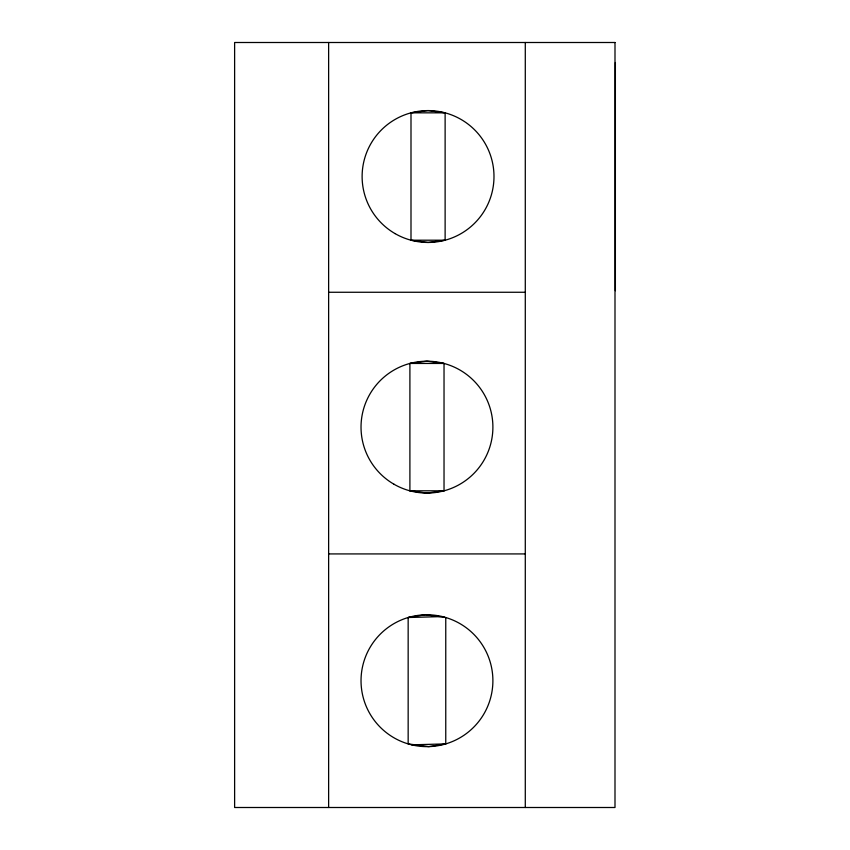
<?xml version="1.0" encoding="UTF-8"?>
<svg xmlns="http://www.w3.org/2000/svg" width="850" height="850" viewBox="0 0 850 850"><rect width="100%" height="100%" fill="white"/><g stroke="black" fill="none" stroke-linecap="round" stroke-linejoin="round"><path stroke-width="1.27" d="M445.761 617.514L445.761 743.899L428.772 746.619L408.159 743.899L408.159 617.514A65.928 65.928 0 0 1 491.087 696.023A65.928 65.928 0 0 1 381.639 728.588A65.928 65.928 0 0 1 408.159 617.514L425.159 614.805L444.603 617.206M410.996 112.838L428.06 110.585L445.124 112.838L445.124 240.199L428.06 242.452L410.996 240.199L410.996 112.838L445.124 112.838M409.902 363.449L426.966 361.197L444.029 363.449L444.029 490.811L426.966 493.064L409.902 490.811L409.902 363.449L444.029 363.449M408.159 617.514L442.276 616.579M411.644 744.834L445.761 743.899M410.996 240.199L445.124 240.199M328.631 292.262L525.289 292.262M409.902 490.811L444.029 490.811M328.631 553.924L525.289 553.924M615.379 62.507L615.379 290.721M525.289 42.5L525.289 807.5M328.631 42.5L328.631 807.5M614.996 42.5L234.621 42.5L234.621 807.5L614.996 807.5L614.996 42.5M393.996 484.234A65.928 65.928 0 0 0 492.894 427.136A65.928 65.928 0 0 0 393.996 370.037A65.928 65.928 0 0 0 393.996 484.234M395.091 233.623A65.928 65.928 0 0 0 493.988 176.524A65.928 65.928 0 0 0 395.091 119.425A65.928 65.928 0 0 0 395.091 233.623"/></g></svg>
